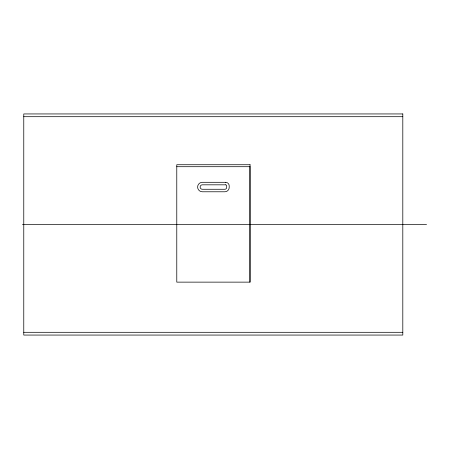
<?xml version="1.0" encoding="UTF-8"?>
<svg xmlns="http://www.w3.org/2000/svg" width="449" height="449" viewBox="0 0 449 449"><rect width="100%" height="100%" fill="white"/><g stroke="black" fill="none" stroke-linecap="round" stroke-linejoin="round"><path stroke-width="0.67" d="M23.769 116.695L402.804 116.695M176.777 166.708L250.054 166.708M22.45 224.5L426.55 224.5M23.769 332.305L402.804 332.305M249.925 166.848L249.925 282.135M402.804 113.939L23.769 113.939L23.769 335.061L402.804 335.061L402.804 113.939M250.054 164.732L176.777 164.732L176.777 282.135L250.054 282.135L250.054 164.732M225.572 182.305L202.359 182.305A4.737 4.737 0 0 0 197.622 187.042A4.737 4.737 0 0 0 202.359 191.779L224.82 191.779A4.389 4.389 0 0 0 229.209 187.39L229.209 185.942A3.637 3.637 0 0 0 225.572 182.305M225.572 184.82L202.359 184.82A2.228 2.228 0 0 0 200.136 187.042A2.228 2.228 0 0 0 202.359 189.27L224.82 189.27A1.875 1.875 0 0 0 226.694 187.39L226.694 185.942A1.123 1.123 0 0 0 225.572 184.82"/></g></svg>
